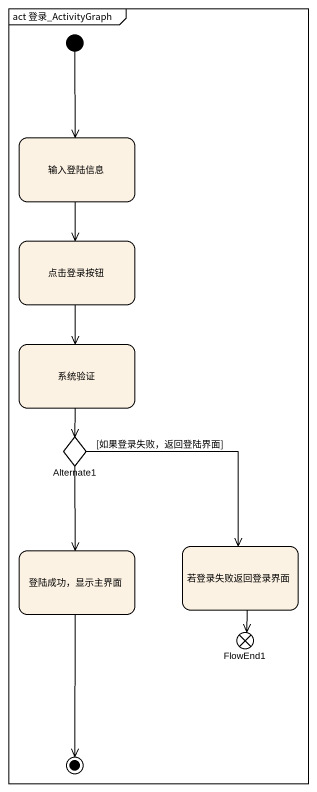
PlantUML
@startuml
mainframe act 登录_ActivityGraph
hide empty description
state 输入登陆信息
state 点击登录按钮
state 系统验证
state Alternate1 <<choice>>
state 若登录失败返回登录界面
state "登陆成功，显示主界面" as 登陆成功_显示主界面
state FlowEnd1 <<end>>
[*] --> 输入登陆信息
输入登陆信息 --> 点击登录按钮
点击登录按钮 --> 系统验证
系统验证 --> Alternate1
Alternate1 --> 若登录失败返回登录界面 : [如果登录失败，返回登陆界面]
Alternate1 --> 登陆成功_显示主界面
若登录失败返回登录界面 --> FlowEnd1
登陆成功_显示主界面 --> [*]
@enduml
